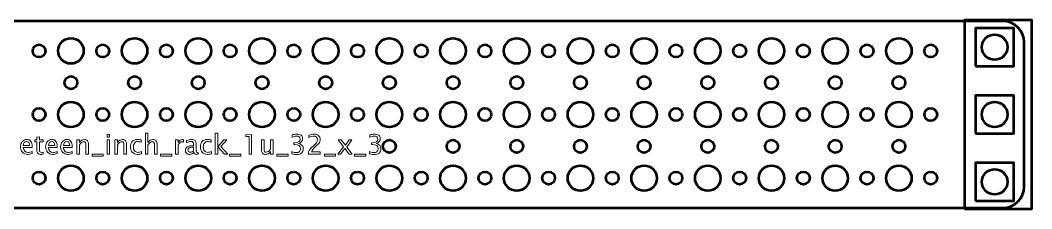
# Model space of a CAD drawing. Header units: centimetres. Extents: x -24.1 to 24.1, y -2.2 to 2.2.
# Drawn here: x 0.31 to 24.13, y -2.22 to 2.22 of the extents above; entities that cross this region are included whole.
import ezdxf

# ---------------------------------------------------------------- set-up
doc = ezdxf.new("R2010")
doc.units = ezdxf.units.CM
doc.header["$MEASUREMENT"] = 0
doc.layers.add('Layer 1', color=7, linetype='Continuous')

msp = doc.modelspace()

# ---------------------------------------------------------------- linework, layer by layer
at = {"layer": 'Layer 1', "color": 4, "lineweight": 53}
for points in [[(22.54249, -2.2225), (24.12999, -2.2225), (24.12999, 2.2225), (22.54249, 2.2225), (22.54249, -2.2225)], [(22.80602, 1.1375), (23.70602, 1.1375), (23.70602, 2.0375), (22.80602, 2.0375), (22.80602, 1.1375)], [(22.80602, -0.45), (23.70602, -0.45), (23.70602, 0.45), (22.80602, 0.45), (22.80602, -0.45)], [(22.80602, -2.0375), (23.70602, -2.0375), (23.70602, -1.1375), (22.80602, -1.1375), (22.80602, -2.0375)]]:
    msp.add_lwpolyline(points, close=True, dxfattribs=at)
at = {"layer": 'Layer 1', "lineweight": 53}
for centre, major_axis in [((1.50001, 1.49999), (0, 0.30001)), ((3.00001, 1.49999), (0, 0.30001)), ((4.50001, 1.49999), (0, 0.30001)), ((6.00001, 1.49999), (0, 0.30001)), ((7.50001, 1.49999), (0, 0.30001)), ((9.00001, 1.49999), (0, 0.30001)), ((10.50001, 1.49999), (0, 0.30001)), ((12.00001, 1.49999), (0, 0.30001)), ((13.50001, 1.49999), (0, 0.30001)), ((15.00001, 1.49999), (0, 0.30001)), ((16.50001, 1.49999), (0, 0.30001)), ((18.00001, 1.49999), (0, 0.30001)), ((19.50001, 1.49999), (0, 0.30001)), ((21.00001, 1.49999), (0, 0.30001)), ((23.256, 1.5875), (0, 0.3)), ((0.75, 1.5), (0, 0.15)), ((2.25, 1.5), (0, 0.15)), ((3.75, 1.5), (0, 0.15)), ((5.25, 1.5), (0, 0.15)), ((6.75, 1.5), (0, 0.15)), ((8.25, 1.5), (0, 0.15)), ((9.75, 1.5), (0, 0.15)), ((11.25, 1.5), (0, 0.15)), ((12.75, 1.5), (0, 0.15)), ((14.25, 1.5), (0, 0.15)), ((15.75, 1.5), (0, 0.15)), ((17.25, 1.5), (0, 0.15)), ((18.75, 1.5), (0, 0.15)), ((20.25, 1.5), (0, 0.15)), ((21.75, 1.5), (0, 0.15)), ((1.5, 0.75), (0, 0.15)), ((3, 0.75), (0, 0.15)), ((4.5, 0.75), (0, 0.15)), ((6, 0.75), (0, 0.15)), ((7.5, 0.75), (0, 0.15)), ((9, 0.75), (0, 0.15)), ((10.5, 0.75), (0, 0.15)), ((12, 0.75), (0, 0.15)), ((13.5, 0.75), (0, 0.15)), ((15, 0.75), (0, 0.15)), ((16.5, 0.75), (0, 0.15)), ((18, 0.75), (0, 0.15)), ((19.5, 0.75), (0, 0.15)), ((21, 0.75), (0, 0.15)), ((1.50001, -0.00001), (0, 0.30001)), ((3.00001, -0.00001), (0, 0.30001)), ((4.50001, -0.00001), (0, 0.30001)), ((6.00001, -0.00001), (0, 0.30001)), ((7.50001, -0.00001), (0, 0.30001)), ((9.00001, -0.00001), (0, 0.30001)), ((10.50001, -0.00001), (0, 0.30001)), ((12.00001, -0.00001), (0, 0.30001)), ((13.50001, -0.00001), (0, 0.30001)), ((15.00001, -0.00001), (0, 0.30001)), ((16.50001, -0.00001), (0, 0.30001)), ((18.00001, -0.00001), (0, 0.30001)), ((19.50001, -0.00001), (0, 0.30001)), ((21.00001, -0.00001), (0, 0.30001)), ((23.256, 0), (0, 0.3)), ((0.75, 0), (0, 0.15)), ((2.25, 0), (0, 0.15)), ((3.75, 0), (0, 0.15)), ((5.25, 0), (0, 0.15)), ((6.75, 0), (0, 0.15)), ((8.25, 0), (0, 0.15)), ((9.75, 0), (0, 0.15)), ((11.25, 0), (0, 0.15)), ((12.75, 0), (0, 0.15)), ((14.25, 0), (0, 0.15)), ((15.75, 0), (0, 0.15)), ((17.25, 0), (0, 0.15)), ((18.75, 0), (0, 0.15)), ((20.25, 0), (0, 0.15)), ((21.75, 0), (0, 0.15)), ((9, -0.75), (0, 0.15)), ((10.5, -0.75), (0, 0.15)), ((12, -0.75), (0, 0.15)), ((13.5, -0.75), (0, 0.15)), ((15, -0.75), (0, 0.15)), ((16.5, -0.75), (0, 0.15)), ((18, -0.75), (0, 0.15)), ((19.5, -0.75), (0, 0.15)), ((21, -0.75), (0, 0.15)), ((0.75, -1.5), (0, 0.15)), ((1.50001, -1.50001), (0, 0.30001)), ((2.25, -1.5), (0, 0.15)), ((3.00001, -1.50001), (0, 0.30001)), ((3.75, -1.5), (0, 0.15)), ((4.50001, -1.50001), (0, 0.30001)), ((5.25, -1.5), (0, 0.15)), ((6.00001, -1.50001), (0, 0.30001)), ((6.75, -1.5), (0, 0.15)), ((7.50001, -1.50001), (0, 0.30001)), ((8.25, -1.5), (0, 0.15)), ((9.00001, -1.50001), (0, 0.30001)), ((9.75, -1.5), (0, 0.15)), ((10.50001, -1.50001), (0, 0.30001)), ((11.25, -1.5), (0, 0.15)), ((12.00001, -1.50001), (0, 0.30001)), ((12.75, -1.5), (0, 0.15)), ((13.50001, -1.50001), (0, 0.30001)), ((14.25, -1.5), (0, 0.15)), ((15.00001, -1.50001), (0, 0.30001)), ((15.75, -1.5), (0, 0.15)), ((16.50001, -1.50001), (0, 0.30001)), ((17.25, -1.5), (0, 0.15)), ((18.00001, -1.50001), (0, 0.30001)), ((18.75, -1.5), (0, 0.15)), ((19.50001, -1.50001), (0, 0.30001)), ((20.25, -1.5), (0, 0.15)), ((21.00001, -1.50001), (0, 0.30001)), ((21.75, -1.5), (0, 0.15)), ((23.256, -1.5875), (0, 0.3))]:
    msp.add_ellipse(centre, major_axis=major_axis, ratio=1, dxfattribs=at)
at = {"layer": 'Layer 1', "color": 4, "lineweight": 53}
for centre in [(23.25602, 1.5875), (23.25602, 0), (23.25602, -1.5875)]:
    msp.add_ellipse(centre, major_axis=(0, 0.3), ratio=1, dxfattribs=at)
at = {"layer": 'Layer 1', "lineweight": 53}
msp.add_open_spline([(-23.95, -1.7), (-23.95, -1.7), (-23.95, 1.7), (-23.95, 1.7), (-23.95, 1.7), (-23.95, 1.97614), (-23.72614, 2.2), (-23.45, 2.2), (-23.45, 2.2), (-23.45, 2.2), (23.45, 2.2), (23.45, 2.2), (23.45, 2.2), (23.72614, 2.2), (23.95, 1.97614), (23.95, 1.7), (23.95, 1.7), (23.95, 1.7), (23.95, -1.7), (23.95, -1.7), (23.95, -1.7), (23.95, -1.97614), (23.72614, -2.2), (23.45, -2.2), (23.45, -2.2), (23.45, -2.2), (-23.45, -2.2), (-23.45, -2.2), (-23.45, -2.2), (-23.72614, -2.2), (-23.95, -1.97614), (-23.95, -1.7)], degree=3, knots=[0, 0, 0, 0, 0.11111111, 0.11111111, 0.11111111, 0.11111111, 0.22222222, 0.22222222, 0.22222222, 0.22222222, 0.33333333, 0.33333333, 0.33333333, 0.33333333, 0.44444444, 0.44444444, 0.44444444, 0.44444444, 0.55555556, 0.55555556, 0.55555556, 0.55555556, 0.66666667, 0.66666667, 0.66666667, 0.66666667, 0.77777778, 0.77777778, 0.77777778, 0.77777778, 1, 1, 1, 1], dxfattribs=at)
at = {"layer": 'Layer 1', "color": 5, "lineweight": 9}
for points, knots in [([(2.35062, -0.53537), (2.35062, -0.53537), (2.35062, -0.47441), (2.35062, -0.47441), (2.35062, -0.47441), (2.35062, -0.47441), (2.41158, -0.47441), (2.41158, -0.47441), (2.41158, -0.47441), (2.41158, -0.47441), (2.41158, -0.53537), (2.41158, -0.53537), (2.41158, -0.53537), (2.41158, -0.53537), (2.35062, -0.53537), (2.35062, -0.53537)], [0, 0, 0, 0, 0.2, 0.2, 0.2, 0.2, 0.4, 0.4, 0.4, 0.4, 0.6, 0.6, 0.6, 0.6, 1, 1, 1, 1]), ([(3.25349, -0.93352), (3.25349, -0.93352), (3.25349, -0.44393), (3.25349, -0.44393), (3.25349, -0.44393), (3.25349, -0.44393), (3.31445, -0.44393), (3.31445, -0.44393), (3.31445, -0.44393), (3.31445, -0.44393), (3.31445, -0.66058), (3.31445, -0.66058), (3.31445, -0.66058), (3.34673, -0.61348), (3.38631, -0.58998), (3.43309, -0.58998), (3.43309, -0.58998), (3.46251, -0.58998), (3.4859, -0.59919), (3.50315, -0.61771), (3.50315, -0.61771), (3.5204, -0.63613), (3.52908, -0.661), (3.52908, -0.69211), (3.52908, -0.69211), (3.52908, -0.69211), (3.52908, -0.93352), (3.52908, -0.93352), (3.52908, -0.93352), (3.52908, -0.93352), (3.46812, -0.93352), (3.46812, -0.93352), (3.46812, -0.93352), (3.46812, -0.93352), (3.46812, -0.71201), (3.46812, -0.71201), (3.46812, -0.71201), (3.46812, -0.68703), (3.46442, -0.66925), (3.45711, -0.65867), (3.45711, -0.65867), (3.44971, -0.64798), (3.43753, -0.64269), (3.4205, -0.64269), (3.4205, -0.64269), (3.38303, -0.64269), (3.34768, -0.66714), (3.31445, -0.71603), (3.31445, -0.71603), (3.31445, -0.71603), (3.31445, -0.93352), (3.31445, -0.93352), (3.31445, -0.93352), (3.31445, -0.93352), (3.25349, -0.93352), (3.25349, -0.93352)], [0, 0, 0, 0, 0.06666667, 0.06666667, 0.06666667, 0.06666667, 0.13333333, 0.13333333, 0.13333333, 0.13333333, 0.2, 0.2, 0.2, 0.2, 0.26666667, 0.26666667, 0.26666667, 0.26666667, 0.33333333, 0.33333333, 0.33333333, 0.33333333, 0.4, 0.4, 0.4, 0.4, 0.46666667, 0.46666667, 0.46666667, 0.46666667, 0.53333333, 0.53333333, 0.53333333, 0.53333333, 0.6, 0.6, 0.6, 0.6, 0.66666667, 0.66666667, 0.66666667, 0.66666667, 0.73333333, 0.73333333, 0.73333333, 0.73333333, 0.8, 0.8, 0.8, 0.8, 0.86666667, 0.86666667, 0.86666667, 0.86666667, 1, 1, 1, 1]), ([(4.90079, -0.93352), (4.90079, -0.93352), (4.90079, -0.44393), (4.90079, -0.44393), (4.90079, -0.44393), (4.90079, -0.44393), (4.96175, -0.44393), (4.96175, -0.44393), (4.96175, -0.44393), (4.96175, -0.44393), (4.96175, -0.76027), (4.96175, -0.76027), (4.96175, -0.76027), (4.96175, -0.76027), (5.10463, -0.59697), (5.10463, -0.59697), (5.10463, -0.59697), (5.10463, -0.59697), (5.17045, -0.59697), (5.17045, -0.59697), (5.17045, -0.59697), (5.17045, -0.59697), (5.03393, -0.75403), (5.03393, -0.75403), (5.03393, -0.75403), (5.03393, -0.75403), (5.19903, -0.93352), (5.19903, -0.93352), (5.19903, -0.93352), (5.19903, -0.93352), (5.1205, -0.93352), (5.1205, -0.93352), (5.1205, -0.93352), (5.1205, -0.93352), (4.96175, -0.76091), (4.96175, -0.76091), (4.96175, -0.76091), (4.96175, -0.76091), (4.96175, -0.93352), (4.96175, -0.93352), (4.96175, -0.93352), (4.96175, -0.93352), (4.90079, -0.93352), (4.90079, -0.93352)], [0, 0, 0, 0, 0.08333333, 0.08333333, 0.08333333, 0.08333333, 0.16666667, 0.16666667, 0.16666667, 0.16666667, 0.25, 0.25, 0.25, 0.25, 0.33333333, 0.33333333, 0.33333333, 0.33333333, 0.41666667, 0.41666667, 0.41666667, 0.41666667, 0.5, 0.5, 0.5, 0.5, 0.58333333, 0.58333333, 0.58333333, 0.58333333, 0.66666667, 0.66666667, 0.66666667, 0.66666667, 0.75, 0.75, 0.75, 0.75, 0.83333333, 0.83333333, 0.83333333, 0.83333333, 1, 1, 1, 1]), ([(5.69486, -0.93352), (5.69486, -0.93352), (5.69486, -0.52013), (5.69486, -0.52013), (5.69486, -0.52013), (5.69486, -0.52013), (5.62184, -0.52013), (5.62184, -0.52013), (5.62184, -0.52013), (5.62184, -0.52013), (5.62184, -0.48203), (5.62184, -0.48203), (5.62184, -0.48203), (5.62184, -0.48203), (5.75582, -0.4706), (5.75582, -0.4706), (5.75582, -0.4706), (5.75582, -0.4706), (5.75582, -0.93352), (5.75582, -0.93352), (5.75582, -0.93352), (5.75582, -0.93352), (5.69486, -0.93352), (5.69486, -0.93352)], [0, 0, 0, 0, 0.14285714, 0.14285714, 0.14285714, 0.14285714, 0.28571429, 0.28571429, 0.28571429, 0.28571429, 0.42857143, 0.42857143, 0.42857143, 0.42857143, 0.57142857, 0.57142857, 0.57142857, 0.57142857, 0.71428571, 0.71428571, 0.71428571, 0.71428571, 1, 1, 1, 1]), ([(6.70641, -0.93034), (6.70641, -0.93034), (6.70641, -0.87319), (6.70641, -0.87319), (6.70641, -0.87319), (6.75001, -0.89055), (6.7842, -0.89923), (6.80928, -0.89923), (6.80928, -0.89923), (6.83881, -0.89923), (6.86262, -0.89076), (6.88093, -0.87372), (6.88093, -0.87372), (6.89924, -0.85668), (6.90834, -0.83446), (6.90834, -0.80715), (6.90834, -0.80715), (6.90834, -0.74238), (6.86326, -0.71), (6.77309, -0.71), (6.77309, -0.71), (6.77309, -0.71), (6.74896, -0.71), (6.74896, -0.71), (6.74896, -0.71), (6.74896, -0.71), (6.74896, -0.66904), (6.74896, -0.66904), (6.74896, -0.66904), (6.74896, -0.66904), (6.77033, -0.66872), (6.77033, -0.66872), (6.77033, -0.66872), (6.85511, -0.66872), (6.89755, -0.63888), (6.89755, -0.57908), (6.89755, -0.57908), (6.89755, -0.5322), (6.86939, -0.5087), (6.8132, -0.5087), (6.8132, -0.5087), (6.78303, -0.5087), (6.74959, -0.51738), (6.71276, -0.53474), (6.71276, -0.53474), (6.71276, -0.53474), (6.71276, -0.4814), (6.71276, -0.4814), (6.71276, -0.4814), (6.74885, -0.46912), (6.78367, -0.46298), (6.81711, -0.46298), (6.81711, -0.46298), (6.86262, -0.46298), (6.89765, -0.47209), (6.92199, -0.49029), (6.92199, -0.49029), (6.94633, -0.50839), (6.95851, -0.53474), (6.95851, -0.56924), (6.95851, -0.56924), (6.95851, -0.62311), (6.92665, -0.66153), (6.86283, -0.68439), (6.86283, -0.68439), (6.93681, -0.70164), (6.97375, -0.74217), (6.97375, -0.8062), (6.97375, -0.8062), (6.97375, -0.84938), (6.95946, -0.88335), (6.93099, -0.90801), (6.93099, -0.90801), (6.90252, -0.93267), (6.86336, -0.94495), (6.81362, -0.94495), (6.81362, -0.94495), (6.78526, -0.94495), (6.74959, -0.94008), (6.70641, -0.93034)], [0, 0, 0, 0, 0.04761905, 0.04761905, 0.04761905, 0.04761905, 0.0952381, 0.0952381, 0.0952381, 0.0952381, 0.14285714, 0.14285714, 0.14285714, 0.14285714, 0.19047619, 0.19047619, 0.19047619, 0.19047619, 0.23809524, 0.23809524, 0.23809524, 0.23809524, 0.28571429, 0.28571429, 0.28571429, 0.28571429, 0.33333333, 0.33333333, 0.33333333, 0.33333333, 0.38095238, 0.38095238, 0.38095238, 0.38095238, 0.42857143, 0.42857143, 0.42857143, 0.42857143, 0.47619048, 0.47619048, 0.47619048, 0.47619048, 0.52380952, 0.52380952, 0.52380952, 0.52380952, 0.57142857, 0.57142857, 0.57142857, 0.57142857, 0.61904762, 0.61904762, 0.61904762, 0.61904762, 0.66666667, 0.66666667, 0.66666667, 0.66666667, 0.71428571, 0.71428571, 0.71428571, 0.71428571, 0.76190476, 0.76190476, 0.76190476, 0.76190476, 0.80952381, 0.80952381, 0.80952381, 0.80952381, 0.85714286, 0.85714286, 0.85714286, 0.85714286, 0.9047619, 0.9047619, 0.9047619, 0.9047619, 1, 1, 1, 1]), ([(7.09588, -0.93352), (7.09588, -0.93352), (7.09588, -0.88018), (7.09588, -0.88018), (7.09588, -0.88018), (7.11366, -0.83859), (7.14953, -0.79318), (7.20361, -0.74418), (7.20361, -0.74418), (7.20361, -0.74418), (7.23854, -0.71286), (7.23854, -0.71286), (7.23854, -0.71286), (7.28352, -0.67201), (7.30606, -0.63158), (7.30606, -0.59136), (7.30606, -0.59136), (7.30606, -0.56564), (7.29833, -0.54553), (7.28299, -0.53082), (7.28299, -0.53082), (7.26764, -0.51611), (7.24637, -0.5087), (7.21938, -0.5087), (7.21938, -0.5087), (7.18784, -0.5087), (7.15049, -0.52077), (7.10731, -0.5449), (7.10731, -0.5449), (7.10731, -0.5449), (7.10731, -0.49156), (7.10731, -0.49156), (7.10731, -0.49156), (7.14805, -0.47251), (7.18859, -0.46298), (7.22901, -0.46298), (7.22901, -0.46298), (7.27198, -0.46298), (7.30648, -0.47452), (7.33252, -0.4977), (7.33252, -0.4977), (7.35845, -0.52088), (7.37147, -0.55157), (7.37147, -0.58988), (7.37147, -0.58988), (7.37147, -0.6174), (7.3649, -0.64184), (7.35178, -0.66312), (7.35178, -0.66312), (7.33855, -0.68449), (7.3141, -0.71032), (7.27823, -0.7408), (7.27823, -0.7408), (7.27823, -0.7408), (7.25463, -0.76091), (7.25463, -0.76091), (7.25463, -0.76091), (7.20552, -0.8025), (7.17716, -0.84229), (7.16954, -0.88018), (7.16954, -0.88018), (7.16954, -0.88018), (7.36956, -0.88018), (7.36956, -0.88018), (7.36956, -0.88018), (7.36956, -0.88018), (7.36956, -0.93352), (7.36956, -0.93352), (7.36956, -0.93352), (7.36956, -0.93352), (7.09588, -0.93352), (7.09588, -0.93352)], [0, 0, 0, 0, 0.05263158, 0.05263158, 0.05263158, 0.05263158, 0.10526316, 0.10526316, 0.10526316, 0.10526316, 0.15789474, 0.15789474, 0.15789474, 0.15789474, 0.21052632, 0.21052632, 0.21052632, 0.21052632, 0.26315789, 0.26315789, 0.26315789, 0.26315789, 0.31578947, 0.31578947, 0.31578947, 0.31578947, 0.36842105, 0.36842105, 0.36842105, 0.36842105, 0.42105263, 0.42105263, 0.42105263, 0.42105263, 0.47368421, 0.47368421, 0.47368421, 0.47368421, 0.52631579, 0.52631579, 0.52631579, 0.52631579, 0.57894737, 0.57894737, 0.57894737, 0.57894737, 0.63157895, 0.63157895, 0.63157895, 0.63157895, 0.68421053, 0.68421053, 0.68421053, 0.68421053, 0.73684211, 0.73684211, 0.73684211, 0.73684211, 0.78947368, 0.78947368, 0.78947368, 0.78947368, 0.84210526, 0.84210526, 0.84210526, 0.84210526, 0.89473684, 0.89473684, 0.89473684, 0.89473684, 1, 1, 1, 1]), ([(8.53394, -0.93034), (8.53394, -0.93034), (8.53394, -0.87319), (8.53394, -0.87319), (8.53394, -0.87319), (8.57754, -0.89055), (8.61173, -0.89923), (8.63681, -0.89923), (8.63681, -0.89923), (8.66634, -0.89923), (8.69015, -0.89076), (8.70846, -0.87372), (8.70846, -0.87372), (8.72677, -0.85668), (8.73587, -0.83446), (8.73587, -0.80715), (8.73587, -0.80715), (8.73587, -0.74238), (8.69079, -0.71), (8.60062, -0.71), (8.60062, -0.71), (8.60062, -0.71), (8.57649, -0.71), (8.57649, -0.71), (8.57649, -0.71), (8.57649, -0.71), (8.57649, -0.66904), (8.57649, -0.66904), (8.57649, -0.66904), (8.57649, -0.66904), (8.59786, -0.66872), (8.59786, -0.66872), (8.59786, -0.66872), (8.68264, -0.66872), (8.72508, -0.63888), (8.72508, -0.57908), (8.72508, -0.57908), (8.72508, -0.5322), (8.69692, -0.5087), (8.64073, -0.5087), (8.64073, -0.5087), (8.61056, -0.5087), (8.57712, -0.51738), (8.54029, -0.53474), (8.54029, -0.53474), (8.54029, -0.53474), (8.54029, -0.4814), (8.54029, -0.4814), (8.54029, -0.4814), (8.57638, -0.46912), (8.6112, -0.46298), (8.64464, -0.46298), (8.64464, -0.46298), (8.69015, -0.46298), (8.72518, -0.47209), (8.74952, -0.49029), (8.74952, -0.49029), (8.77386, -0.50839), (8.78604, -0.53474), (8.78604, -0.56924), (8.78604, -0.56924), (8.78604, -0.62311), (8.75418, -0.66153), (8.69036, -0.68439), (8.69036, -0.68439), (8.76434, -0.70164), (8.80128, -0.74217), (8.80128, -0.8062), (8.80128, -0.8062), (8.80128, -0.84938), (8.78699, -0.88335), (8.75852, -0.90801), (8.75852, -0.90801), (8.73005, -0.93267), (8.69089, -0.94495), (8.64115, -0.94495), (8.64115, -0.94495), (8.61279, -0.94495), (8.57712, -0.94008), (8.53394, -0.93034)], [0, 0, 0, 0, 0.04761905, 0.04761905, 0.04761905, 0.04761905, 0.0952381, 0.0952381, 0.0952381, 0.0952381, 0.14285714, 0.14285714, 0.14285714, 0.14285714, 0.19047619, 0.19047619, 0.19047619, 0.19047619, 0.23809524, 0.23809524, 0.23809524, 0.23809524, 0.28571429, 0.28571429, 0.28571429, 0.28571429, 0.33333333, 0.33333333, 0.33333333, 0.33333333, 0.38095238, 0.38095238, 0.38095238, 0.38095238, 0.42857143, 0.42857143, 0.42857143, 0.42857143, 0.47619048, 0.47619048, 0.47619048, 0.47619048, 0.52380952, 0.52380952, 0.52380952, 0.52380952, 0.57142857, 0.57142857, 0.57142857, 0.57142857, 0.61904762, 0.61904762, 0.61904762, 0.61904762, 0.66666667, 0.66666667, 0.66666667, 0.66666667, 0.71428571, 0.71428571, 0.71428571, 0.71428571, 0.76190476, 0.76190476, 0.76190476, 0.76190476, 0.80952381, 0.80952381, 0.80952381, 0.80952381, 0.85714286, 0.85714286, 0.85714286, 0.85714286, 0.9047619, 0.9047619, 0.9047619, 0.9047619, 1, 1, 1, 1]), ([(0.58713, -0.92272), (0.54617, -0.935), (0.51114, -0.94114), (0.48193, -0.94114), (0.48193, -0.94114), (0.43208, -0.94114), (0.39155, -0.92463), (0.36032, -0.89172), (0.36032, -0.89172), (0.3291, -0.8588), (0.31344, -0.81615), (0.31344, -0.76366), (0.31344, -0.76366), (0.31344, -0.71275), (0.3272, -0.67095), (0.35482, -0.63824), (0.35482, -0.63824), (0.38244, -0.60565), (0.41779, -0.58935), (0.46087, -0.58935), (0.46087, -0.58935), (0.50161, -0.58935), (0.53315, -0.60385), (0.55538, -0.63285), (0.55538, -0.63285), (0.5776, -0.66185), (0.58871, -0.70291), (0.58871, -0.75614), (0.58871, -0.75614), (0.58871, -0.75614), (0.5884, -0.77477), (0.5884, -0.77477), (0.5884, -0.77477), (0.5884, -0.77477), (0.37567, -0.77477), (0.37567, -0.77477), (0.37567, -0.77477), (0.38456, -0.8552), (0.42382, -0.89542), (0.49336, -0.89542), (0.49336, -0.89542), (0.51886, -0.89542), (0.55008, -0.88822), (0.58713, -0.87383), (0.58713, -0.87383), (0.58713, -0.87383), (0.58713, -0.92272), (0.58713, -0.92272)], [0, 0, 0, 0, 0.07692308, 0.07692308, 0.07692308, 0.07692308, 0.15384615, 0.15384615, 0.15384615, 0.15384615, 0.23076923, 0.23076923, 0.23076923, 0.23076923, 0.30769231, 0.30769231, 0.30769231, 0.30769231, 0.38461538, 0.38461538, 0.38461538, 0.38461538, 0.46153846, 0.46153846, 0.46153846, 0.46153846, 0.53846154, 0.53846154, 0.53846154, 0.53846154, 0.61538462, 0.61538462, 0.61538462, 0.61538462, 0.69230769, 0.69230769, 0.69230769, 0.69230769, 0.76923077, 0.76923077, 0.76923077, 0.76923077, 0.84615385, 0.84615385, 0.84615385, 0.84615385, 1, 1, 1, 1]), ([(0.37885, -0.72905), (0.37885, -0.72905), (0.52744, -0.72905), (0.52744, -0.72905), (0.52744, -0.72905), (0.52744, -0.6664), (0.50405, -0.63507), (0.45737, -0.63507), (0.45737, -0.63507), (0.41038, -0.63507), (0.38424, -0.6664), (0.37885, -0.72905)], [0, 0, 0, 0, 0.25, 0.25, 0.25, 0.25, 0.5, 0.5, 0.5, 0.5, 1, 1, 1, 1]), ([(0.84441, -0.93341), (0.82557, -0.9386), (0.80916, -0.94114), (0.7953, -0.94114), (0.7953, -0.94114), (0.76418, -0.94114), (0.73995, -0.93225), (0.72259, -0.91447), (0.72259, -0.91447), (0.70513, -0.89669), (0.69645, -0.87203), (0.69645, -0.84039), (0.69645, -0.84039), (0.69645, -0.84039), (0.69645, -0.64269), (0.69645, -0.64269), (0.69645, -0.64269), (0.69645, -0.64269), (0.65433, -0.64269), (0.65433, -0.64269), (0.65433, -0.64269), (0.65433, -0.64269), (0.65433, -0.59697), (0.65433, -0.59697), (0.65433, -0.59697), (0.65433, -0.59697), (0.69645, -0.59697), (0.69645, -0.59697), (0.69645, -0.59697), (0.69645, -0.59697), (0.69645, -0.53612), (0.69645, -0.53612), (0.69645, -0.53612), (0.69645, -0.53612), (0.75741, -0.53029), (0.75741, -0.53029), (0.75741, -0.53029), (0.75741, -0.53029), (0.75741, -0.59697), (0.75741, -0.59697), (0.75741, -0.59697), (0.75741, -0.59697), (0.84568, -0.59697), (0.84568, -0.59697), (0.84568, -0.59697), (0.84568, -0.59697), (0.84568, -0.64269), (0.84568, -0.64269), (0.84568, -0.64269), (0.84568, -0.64269), (0.75741, -0.64269), (0.75741, -0.64269), (0.75741, -0.64269), (0.75741, -0.64269), (0.75741, -0.82938), (0.75741, -0.82938), (0.75741, -0.82938), (0.75741, -0.87341), (0.77657, -0.89542), (0.81477, -0.89542), (0.81477, -0.89542), (0.82292, -0.89542), (0.83276, -0.89404), (0.84441, -0.8914), (0.84441, -0.8914), (0.84441, -0.8914), (0.84441, -0.93341), (0.84441, -0.93341)], [0, 0, 0, 0, 0.05555556, 0.05555556, 0.05555556, 0.05555556, 0.11111111, 0.11111111, 0.11111111, 0.11111111, 0.16666667, 0.16666667, 0.16666667, 0.16666667, 0.22222222, 0.22222222, 0.22222222, 0.22222222, 0.27777778, 0.27777778, 0.27777778, 0.27777778, 0.33333333, 0.33333333, 0.33333333, 0.33333333, 0.38888889, 0.38888889, 0.38888889, 0.38888889, 0.44444444, 0.44444444, 0.44444444, 0.44444444, 0.5, 0.5, 0.5, 0.5, 0.55555556, 0.55555556, 0.55555556, 0.55555556, 0.61111111, 0.61111111, 0.61111111, 0.61111111, 0.66666667, 0.66666667, 0.66666667, 0.66666667, 0.72222222, 0.72222222, 0.72222222, 0.72222222, 0.77777778, 0.77777778, 0.77777778, 0.77777778, 0.83333333, 0.83333333, 0.83333333, 0.83333333, 0.88888889, 0.88888889, 0.88888889, 0.88888889, 1, 1, 1, 1]), ([(1.17842, -0.92272), (1.13746, -0.935), (1.10243, -0.94114), (1.07322, -0.94114), (1.07322, -0.94114), (1.02337, -0.94114), (0.98284, -0.92463), (0.95161, -0.89172), (0.95161, -0.89172), (0.92039, -0.8588), (0.90473, -0.81615), (0.90473, -0.76366), (0.90473, -0.76366), (0.90473, -0.71275), (0.91849, -0.67095), (0.94611, -0.63824), (0.94611, -0.63824), (0.97373, -0.60565), (1.00908, -0.58935), (1.05216, -0.58935), (1.05216, -0.58935), (1.0929, -0.58935), (1.12444, -0.60385), (1.14667, -0.63285), (1.14667, -0.63285), (1.16889, -0.66185), (1.18, -0.70291), (1.18, -0.75614), (1.18, -0.75614), (1.18, -0.75614), (1.17969, -0.77477), (1.17969, -0.77477), (1.17969, -0.77477), (1.17969, -0.77477), (0.96696, -0.77477), (0.96696, -0.77477), (0.96696, -0.77477), (0.97585, -0.8552), (1.01511, -0.89542), (1.08465, -0.89542), (1.08465, -0.89542), (1.11015, -0.89542), (1.14137, -0.88822), (1.17842, -0.87383), (1.17842, -0.87383), (1.17842, -0.87383), (1.17842, -0.92272), (1.17842, -0.92272)], [0, 0, 0, 0, 0.07692308, 0.07692308, 0.07692308, 0.07692308, 0.15384615, 0.15384615, 0.15384615, 0.15384615, 0.23076923, 0.23076923, 0.23076923, 0.23076923, 0.30769231, 0.30769231, 0.30769231, 0.30769231, 0.38461538, 0.38461538, 0.38461538, 0.38461538, 0.46153846, 0.46153846, 0.46153846, 0.46153846, 0.53846154, 0.53846154, 0.53846154, 0.53846154, 0.61538462, 0.61538462, 0.61538462, 0.61538462, 0.69230769, 0.69230769, 0.69230769, 0.69230769, 0.76923077, 0.76923077, 0.76923077, 0.76923077, 0.84615385, 0.84615385, 0.84615385, 0.84615385, 1, 1, 1, 1]), ([(0.97014, -0.72905), (0.97014, -0.72905), (1.11873, -0.72905), (1.11873, -0.72905), (1.11873, -0.72905), (1.11873, -0.6664), (1.09534, -0.63507), (1.04866, -0.63507), (1.04866, -0.63507), (1.00167, -0.63507), (0.97553, -0.6664), (0.97014, -0.72905)], [0, 0, 0, 0, 0.25, 0.25, 0.25, 0.25, 0.5, 0.5, 0.5, 0.5, 1, 1, 1, 1]), ([(1.53222, -0.92272), (1.49126, -0.935), (1.45623, -0.94114), (1.42702, -0.94114), (1.42702, -0.94114), (1.37717, -0.94114), (1.33664, -0.92463), (1.30541, -0.89172), (1.30541, -0.89172), (1.27419, -0.8588), (1.25853, -0.81615), (1.25853, -0.76366), (1.25853, -0.76366), (1.25853, -0.71275), (1.27229, -0.67095), (1.29991, -0.63824), (1.29991, -0.63824), (1.32753, -0.60565), (1.36288, -0.58935), (1.40596, -0.58935), (1.40596, -0.58935), (1.4467, -0.58935), (1.47824, -0.60385), (1.50047, -0.63285), (1.50047, -0.63285), (1.52269, -0.66185), (1.5338, -0.70291), (1.5338, -0.75614), (1.5338, -0.75614), (1.5338, -0.75614), (1.53349, -0.77477), (1.53349, -0.77477), (1.53349, -0.77477), (1.53349, -0.77477), (1.32076, -0.77477), (1.32076, -0.77477), (1.32076, -0.77477), (1.32965, -0.8552), (1.36891, -0.89542), (1.43845, -0.89542), (1.43845, -0.89542), (1.46395, -0.89542), (1.49517, -0.88822), (1.53222, -0.87383), (1.53222, -0.87383), (1.53222, -0.87383), (1.53222, -0.92272), (1.53222, -0.92272)], [0, 0, 0, 0, 0.07692308, 0.07692308, 0.07692308, 0.07692308, 0.15384615, 0.15384615, 0.15384615, 0.15384615, 0.23076923, 0.23076923, 0.23076923, 0.23076923, 0.30769231, 0.30769231, 0.30769231, 0.30769231, 0.38461538, 0.38461538, 0.38461538, 0.38461538, 0.46153846, 0.46153846, 0.46153846, 0.46153846, 0.53846154, 0.53846154, 0.53846154, 0.53846154, 0.61538462, 0.61538462, 0.61538462, 0.61538462, 0.69230769, 0.69230769, 0.69230769, 0.69230769, 0.76923077, 0.76923077, 0.76923077, 0.76923077, 0.84615385, 0.84615385, 0.84615385, 0.84615385, 1, 1, 1, 1]), ([(1.32394, -0.72905), (1.32394, -0.72905), (1.47253, -0.72905), (1.47253, -0.72905), (1.47253, -0.72905), (1.47253, -0.6664), (1.44914, -0.63507), (1.40246, -0.63507), (1.40246, -0.63507), (1.35547, -0.63507), (1.32933, -0.6664), (1.32394, -0.72905)], [0, 0, 0, 0, 0.25, 0.25, 0.25, 0.25, 0.5, 0.5, 0.5, 0.5, 1, 1, 1, 1]), ([(1.639, -0.93352), (1.639, -0.93352), (1.639, -0.59697), (1.639, -0.59697), (1.639, -0.59697), (1.639, -0.59697), (1.69996, -0.59697), (1.69996, -0.59697), (1.69996, -0.59697), (1.69996, -0.59697), (1.69996, -0.66058), (1.69996, -0.66058), (1.69996, -0.66058), (1.73224, -0.61348), (1.77182, -0.58998), (1.8186, -0.58998), (1.8186, -0.58998), (1.84802, -0.58998), (1.87141, -0.59919), (1.88866, -0.61771), (1.88866, -0.61771), (1.90591, -0.63613), (1.91459, -0.661), (1.91459, -0.69211), (1.91459, -0.69211), (1.91459, -0.69211), (1.91459, -0.93352), (1.91459, -0.93352), (1.91459, -0.93352), (1.91459, -0.93352), (1.85363, -0.93352), (1.85363, -0.93352), (1.85363, -0.93352), (1.85363, -0.93352), (1.85363, -0.71201), (1.85363, -0.71201), (1.85363, -0.71201), (1.85363, -0.68703), (1.84993, -0.66925), (1.84262, -0.65867), (1.84262, -0.65867), (1.83522, -0.64798), (1.82304, -0.64269), (1.80601, -0.64269), (1.80601, -0.64269), (1.76854, -0.64269), (1.73319, -0.66714), (1.69996, -0.71603), (1.69996, -0.71603), (1.69996, -0.71603), (1.69996, -0.93352), (1.69996, -0.93352), (1.69996, -0.93352), (1.69996, -0.93352), (1.639, -0.93352), (1.639, -0.93352)], [0, 0, 0, 0, 0.06666667, 0.06666667, 0.06666667, 0.06666667, 0.13333333, 0.13333333, 0.13333333, 0.13333333, 0.2, 0.2, 0.2, 0.2, 0.26666667, 0.26666667, 0.26666667, 0.26666667, 0.33333333, 0.33333333, 0.33333333, 0.33333333, 0.4, 0.4, 0.4, 0.4, 0.46666667, 0.46666667, 0.46666667, 0.46666667, 0.53333333, 0.53333333, 0.53333333, 0.53333333, 0.6, 0.6, 0.6, 0.6, 0.66666667, 0.66666667, 0.66666667, 0.66666667, 0.73333333, 0.73333333, 0.73333333, 0.73333333, 0.8, 0.8, 0.8, 0.8, 0.86666667, 0.86666667, 0.86666667, 0.86666667, 1, 1, 1, 1]), ([(2.35062, -0.93352), (2.35062, -0.93352), (2.35062, -0.59697), (2.35062, -0.59697), (2.35062, -0.59697), (2.35062, -0.59697), (2.41158, -0.59697), (2.41158, -0.59697), (2.41158, -0.59697), (2.41158, -0.59697), (2.41158, -0.93352), (2.41158, -0.93352), (2.41158, -0.93352), (2.41158, -0.93352), (2.35062, -0.93352), (2.35062, -0.93352)], [0, 0, 0, 0, 0.2, 0.2, 0.2, 0.2, 0.4, 0.4, 0.4, 0.4, 0.6, 0.6, 0.6, 0.6, 1, 1, 1, 1]), ([(2.53414, -0.93352), (2.53414, -0.93352), (2.53414, -0.59697), (2.53414, -0.59697), (2.53414, -0.59697), (2.53414, -0.59697), (2.5951, -0.59697), (2.5951, -0.59697), (2.5951, -0.59697), (2.5951, -0.59697), (2.5951, -0.66058), (2.5951, -0.66058), (2.5951, -0.66058), (2.62738, -0.61348), (2.66696, -0.58998), (2.71374, -0.58998), (2.71374, -0.58998), (2.74316, -0.58998), (2.76655, -0.59919), (2.7838, -0.61771), (2.7838, -0.61771), (2.80105, -0.63613), (2.80973, -0.661), (2.80973, -0.69211), (2.80973, -0.69211), (2.80973, -0.69211), (2.80973, -0.93352), (2.80973, -0.93352), (2.80973, -0.93352), (2.80973, -0.93352), (2.74877, -0.93352), (2.74877, -0.93352), (2.74877, -0.93352), (2.74877, -0.93352), (2.74877, -0.71201), (2.74877, -0.71201), (2.74877, -0.71201), (2.74877, -0.68703), (2.74507, -0.66925), (2.73776, -0.65867), (2.73776, -0.65867), (2.73036, -0.64798), (2.71818, -0.64269), (2.70115, -0.64269), (2.70115, -0.64269), (2.66368, -0.64269), (2.62833, -0.66714), (2.5951, -0.71603), (2.5951, -0.71603), (2.5951, -0.71603), (2.5951, -0.93352), (2.5951, -0.93352), (2.5951, -0.93352), (2.5951, -0.93352), (2.53414, -0.93352), (2.53414, -0.93352)], [0, 0, 0, 0, 0.06666667, 0.06666667, 0.06666667, 0.06666667, 0.13333333, 0.13333333, 0.13333333, 0.13333333, 0.2, 0.2, 0.2, 0.2, 0.26666667, 0.26666667, 0.26666667, 0.26666667, 0.33333333, 0.33333333, 0.33333333, 0.33333333, 0.4, 0.4, 0.4, 0.4, 0.46666667, 0.46666667, 0.46666667, 0.46666667, 0.53333333, 0.53333333, 0.53333333, 0.53333333, 0.6, 0.6, 0.6, 0.6, 0.66666667, 0.66666667, 0.66666667, 0.66666667, 0.73333333, 0.73333333, 0.73333333, 0.73333333, 0.8, 0.8, 0.8, 0.8, 0.86666667, 0.86666667, 0.86666667, 0.86666667, 1, 1, 1, 1]), ([(3.16194, -0.92336), (3.12246, -0.93521), (3.08839, -0.94114), (3.05971, -0.94114), (3.05971, -0.94114), (3.0142, -0.94114), (2.97652, -0.92431), (2.94657, -0.89076), (2.94657, -0.89076), (2.91662, -0.85711), (2.90159, -0.81467), (2.90159, -0.76355), (2.90159, -0.76355), (2.90159, -0.70894), (2.91641, -0.66629), (2.94604, -0.63581), (2.94604, -0.63581), (2.97567, -0.60522), (3.01705, -0.58998), (3.07018, -0.58998), (3.07018, -0.58998), (3.09632, -0.58998), (3.12575, -0.59358), (3.15813, -0.60078), (3.15813, -0.60078), (3.15813, -0.60078), (3.15813, -0.65221), (3.15813, -0.65221), (3.15813, -0.65221), (3.12373, -0.64205), (3.09569, -0.63697), (3.0741, -0.63697), (3.0741, -0.63697), (3.04277, -0.63697), (3.01769, -0.64872), (2.99896, -0.67211), (2.99896, -0.67211), (2.98022, -0.6955), (2.97081, -0.72672), (2.97081, -0.76567), (2.97081, -0.76567), (2.97081, -0.80345), (2.98054, -0.83393), (2.99991, -0.85732), (2.99991, -0.85732), (3.01928, -0.8806), (3.04457, -0.89224), (3.076, -0.89224), (3.076, -0.89224), (3.10384, -0.89224), (3.13241, -0.88505), (3.16194, -0.87065), (3.16194, -0.87065), (3.16194, -0.87065), (3.16194, -0.92336), (3.16194, -0.92336)], [0, 0, 0, 0, 0.06666667, 0.06666667, 0.06666667, 0.06666667, 0.13333333, 0.13333333, 0.13333333, 0.13333333, 0.2, 0.2, 0.2, 0.2, 0.26666667, 0.26666667, 0.26666667, 0.26666667, 0.33333333, 0.33333333, 0.33333333, 0.33333333, 0.4, 0.4, 0.4, 0.4, 0.46666667, 0.46666667, 0.46666667, 0.46666667, 0.53333333, 0.53333333, 0.53333333, 0.53333333, 0.6, 0.6, 0.6, 0.6, 0.66666667, 0.66666667, 0.66666667, 0.66666667, 0.73333333, 0.73333333, 0.73333333, 0.73333333, 0.8, 0.8, 0.8, 0.8, 0.86666667, 0.86666667, 0.86666667, 0.86666667, 1, 1, 1, 1]), ([(3.96511, -0.93352), (3.96511, -0.93352), (3.96511, -0.59697), (3.96511, -0.59697), (3.96511, -0.59697), (3.96511, -0.59697), (4.02607, -0.59697), (4.02607, -0.59697), (4.02607, -0.59697), (4.02607, -0.59697), (4.02607, -0.66058), (4.02607, -0.66058), (4.02607, -0.66058), (4.05031, -0.61348), (4.08544, -0.58998), (4.13159, -0.58998), (4.13159, -0.58998), (4.13783, -0.58998), (4.14439, -0.59051), (4.15117, -0.59157), (4.15117, -0.59157), (4.15117, -0.59157), (4.15117, -0.64862), (4.15117, -0.64862), (4.15117, -0.64862), (4.14058, -0.64512), (4.13127, -0.64332), (4.12323, -0.64332), (4.12323, -0.64332), (4.08449, -0.64332), (4.05211, -0.66618), (4.02607, -0.71201), (4.02607, -0.71201), (4.02607, -0.71201), (4.02607, -0.93352), (4.02607, -0.93352), (4.02607, -0.93352), (4.02607, -0.93352), (3.96511, -0.93352), (3.96511, -0.93352)], [0, 0, 0, 0, 0.09090909, 0.09090909, 0.09090909, 0.09090909, 0.18181818, 0.18181818, 0.18181818, 0.18181818, 0.27272727, 0.27272727, 0.27272727, 0.27272727, 0.36363636, 0.36363636, 0.36363636, 0.36363636, 0.45454545, 0.45454545, 0.45454545, 0.45454545, 0.54545455, 0.54545455, 0.54545455, 0.54545455, 0.63636364, 0.63636364, 0.63636364, 0.63636364, 0.72727273, 0.72727273, 0.72727273, 0.72727273, 0.81818182, 0.81818182, 0.81818182, 0.81818182, 1, 1, 1, 1]), ([(4.39839, -0.89066), (4.36177, -0.92431), (4.32653, -0.94114), (4.29266, -0.94114), (4.29266, -0.94114), (4.26483, -0.94114), (4.24165, -0.93246), (4.22334, -0.915), (4.22334, -0.915), (4.20493, -0.89754), (4.19572, -0.87552), (4.19572, -0.84896), (4.19572, -0.84896), (4.19572, -0.81223), (4.21117, -0.78398), (4.24208, -0.76429), (4.24208, -0.76429), (4.27298, -0.74461), (4.31732, -0.73476), (4.37511, -0.73476), (4.37511, -0.73476), (4.37511, -0.73476), (4.3894, -0.73476), (4.3894, -0.73476), (4.3894, -0.73476), (4.3894, -0.73476), (4.3894, -0.69423), (4.3894, -0.69423), (4.3894, -0.69423), (4.3894, -0.65518), (4.36908, -0.6357), (4.32833, -0.6357), (4.32833, -0.6357), (4.29679, -0.6357), (4.26229, -0.64565), (4.22493, -0.66555), (4.22493, -0.66555), (4.22493, -0.66555), (4.22493, -0.61538), (4.22493, -0.61538), (4.22493, -0.61538), (4.26599, -0.59845), (4.30473, -0.58998), (4.34103, -0.58998), (4.34103, -0.58998), (4.37839, -0.58998), (4.40601, -0.59845), (4.42369, -0.61549), (4.42369, -0.61549), (4.44147, -0.63253), (4.45036, -0.65878), (4.45036, -0.69423), (4.45036, -0.69423), (4.45036, -0.69423), (4.45036, -0.84631), (4.45036, -0.84631), (4.45036, -0.84631), (4.45036, -0.88113), (4.46104, -0.89859), (4.48253, -0.89859), (4.48253, -0.89859), (4.48517, -0.89859), (4.48909, -0.89817), (4.49428, -0.89732), (4.49428, -0.89732), (4.49428, -0.89732), (4.49862, -0.93119), (4.49862, -0.93119), (4.49862, -0.93119), (4.48475, -0.93786), (4.46951, -0.94114), (4.45279, -0.94114), (4.45279, -0.94114), (4.42432, -0.94114), (4.40622, -0.92431), (4.39839, -0.89066)], [0, 0, 0, 0, 0.05, 0.05, 0.05, 0.05, 0.1, 0.1, 0.1, 0.1, 0.15, 0.15, 0.15, 0.15, 0.2, 0.2, 0.2, 0.2, 0.25, 0.25, 0.25, 0.25, 0.3, 0.3, 0.3, 0.3, 0.35, 0.35, 0.35, 0.35, 0.4, 0.4, 0.4, 0.4, 0.45, 0.45, 0.45, 0.45, 0.5, 0.5, 0.5, 0.5, 0.55, 0.55, 0.55, 0.55, 0.6, 0.6, 0.6, 0.6, 0.65, 0.65, 0.65, 0.65, 0.7, 0.7, 0.7, 0.7, 0.75, 0.75, 0.75, 0.75, 0.8, 0.8, 0.8, 0.8, 0.85, 0.85, 0.85, 0.85, 0.9, 0.9, 0.9, 0.9, 1, 1, 1, 1]), ([(4.80924, -0.92336), (4.76976, -0.93521), (4.73569, -0.94114), (4.70701, -0.94114), (4.70701, -0.94114), (4.6615, -0.94114), (4.62382, -0.92431), (4.59387, -0.89076), (4.59387, -0.89076), (4.56392, -0.85711), (4.54889, -0.81467), (4.54889, -0.76355), (4.54889, -0.76355), (4.54889, -0.70894), (4.56371, -0.66629), (4.59334, -0.63581), (4.59334, -0.63581), (4.62297, -0.60522), (4.66435, -0.58998), (4.71748, -0.58998), (4.71748, -0.58998), (4.74362, -0.58998), (4.77305, -0.59358), (4.80543, -0.60078), (4.80543, -0.60078), (4.80543, -0.60078), (4.80543, -0.65221), (4.80543, -0.65221), (4.80543, -0.65221), (4.77103, -0.64205), (4.74299, -0.63697), (4.7214, -0.63697), (4.7214, -0.63697), (4.69007, -0.63697), (4.66499, -0.64872), (4.64626, -0.67211), (4.64626, -0.67211), (4.62752, -0.6955), (4.61811, -0.72672), (4.61811, -0.76567), (4.61811, -0.76567), (4.61811, -0.80345), (4.62784, -0.83393), (4.64721, -0.85732), (4.64721, -0.85732), (4.66658, -0.8806), (4.69187, -0.89224), (4.7233, -0.89224), (4.7233, -0.89224), (4.75114, -0.89224), (4.77971, -0.88505), (4.80924, -0.87065), (4.80924, -0.87065), (4.80924, -0.87065), (4.80924, -0.92336), (4.80924, -0.92336)], [0, 0, 0, 0, 0.06666667, 0.06666667, 0.06666667, 0.06666667, 0.13333333, 0.13333333, 0.13333333, 0.13333333, 0.2, 0.2, 0.2, 0.2, 0.26666667, 0.26666667, 0.26666667, 0.26666667, 0.33333333, 0.33333333, 0.33333333, 0.33333333, 0.4, 0.4, 0.4, 0.4, 0.46666667, 0.46666667, 0.46666667, 0.46666667, 0.53333333, 0.53333333, 0.53333333, 0.53333333, 0.6, 0.6, 0.6, 0.6, 0.66666667, 0.66666667, 0.66666667, 0.66666667, 0.73333333, 0.73333333, 0.73333333, 0.73333333, 0.8, 0.8, 0.8, 0.8, 0.86666667, 0.86666667, 0.86666667, 0.86666667, 1, 1, 1, 1]), ([(6.2018, -0.93352), (6.2018, -0.93352), (6.2018, -0.87023), (6.2018, -0.87023), (6.2018, -0.87023), (6.16931, -0.91754), (6.12983, -0.94114), (6.08348, -0.94114), (6.08348, -0.94114), (6.05406, -0.94114), (6.03067, -0.93193), (6.01331, -0.91341), (6.01331, -0.91341), (5.99585, -0.89489), (5.98717, -0.87002), (5.98717, -0.83859), (5.98717, -0.83859), (5.98717, -0.83859), (5.98717, -0.59697), (5.98717, -0.59697), (5.98717, -0.59697), (5.98717, -0.59697), (6.04813, -0.59697), (6.04813, -0.59697), (6.04813, -0.59697), (6.04813, -0.59697), (6.04813, -0.81869), (6.04813, -0.81869), (6.04813, -0.81869), (6.04813, -0.84398), (6.05183, -0.86187), (6.05914, -0.87245), (6.05914, -0.87245), (6.06655, -0.88314), (6.07882, -0.88843), (6.09607, -0.88843), (6.09607, -0.88843), (6.13333, -0.88843), (6.16867, -0.86399), (6.2018, -0.81499), (6.2018, -0.81499), (6.2018, -0.81499), (6.2018, -0.59697), (6.2018, -0.59697), (6.2018, -0.59697), (6.2018, -0.59697), (6.26276, -0.59697), (6.26276, -0.59697), (6.26276, -0.59697), (6.26276, -0.59697), (6.26276, -0.93352), (6.26276, -0.93352), (6.26276, -0.93352), (6.26276, -0.93352), (6.2018, -0.93352), (6.2018, -0.93352)], [0, 0, 0, 0, 0.06666667, 0.06666667, 0.06666667, 0.06666667, 0.13333333, 0.13333333, 0.13333333, 0.13333333, 0.2, 0.2, 0.2, 0.2, 0.26666667, 0.26666667, 0.26666667, 0.26666667, 0.33333333, 0.33333333, 0.33333333, 0.33333333, 0.4, 0.4, 0.4, 0.4, 0.46666667, 0.46666667, 0.46666667, 0.46666667, 0.53333333, 0.53333333, 0.53333333, 0.53333333, 0.6, 0.6, 0.6, 0.6, 0.66666667, 0.66666667, 0.66666667, 0.66666667, 0.73333333, 0.73333333, 0.73333333, 0.73333333, 0.8, 0.8, 0.8, 0.8, 0.86666667, 0.86666667, 0.86666667, 0.86666667, 1, 1, 1, 1]), ([(7.78951, -0.93352), (7.78951, -0.93352), (7.91767, -0.75985), (7.91767, -0.75985), (7.91767, -0.75985), (7.91767, -0.75985), (7.79332, -0.59697), (7.79332, -0.59697), (7.79332, -0.59697), (7.79332, -0.59697), (7.86602, -0.59697), (7.86602, -0.59697), (7.86602, -0.59697), (7.86602, -0.59697), (7.96424, -0.72662), (7.96424, -0.72662), (7.96424, -0.72662), (7.96424, -0.72662), (8.05314, -0.59697), (8.05314, -0.59697), (8.05314, -0.59697), (8.05314, -0.59697), (8.11272, -0.59697), (8.11272, -0.59697), (8.11272, -0.59697), (8.11272, -0.59697), (7.9963, -0.76768), (7.9963, -0.76768), (7.9963, -0.76768), (7.9963, -0.76768), (8.12288, -0.93352), (8.12288, -0.93352), (8.12288, -0.93352), (8.12288, -0.93352), (8.05017, -0.93352), (8.05017, -0.93352), (8.05017, -0.93352), (8.05017, -0.93352), (7.94878, -0.80017), (7.94878, -0.80017), (7.94878, -0.80017), (7.94878, -0.80017), (7.85068, -0.93352), (7.85068, -0.93352), (7.85068, -0.93352), (7.85068, -0.93352), (7.78951, -0.93352), (7.78951, -0.93352)], [0, 0, 0, 0, 0.07692308, 0.07692308, 0.07692308, 0.07692308, 0.15384615, 0.15384615, 0.15384615, 0.15384615, 0.23076923, 0.23076923, 0.23076923, 0.23076923, 0.30769231, 0.30769231, 0.30769231, 0.30769231, 0.38461538, 0.38461538, 0.38461538, 0.38461538, 0.46153846, 0.46153846, 0.46153846, 0.46153846, 0.53846154, 0.53846154, 0.53846154, 0.53846154, 0.61538462, 0.61538462, 0.61538462, 0.61538462, 0.69230769, 0.69230769, 0.69230769, 0.69230769, 0.76923077, 0.76923077, 0.76923077, 0.76923077, 0.84615385, 0.84615385, 0.84615385, 0.84615385, 1, 1, 1, 1]), ([(1.99883, -0.97924), (1.99883, -0.97924), (1.99883, -0.93352), (1.99883, -0.93352), (1.99883, -0.93352), (1.99883, -0.93352), (2.26299, -0.93352), (2.26299, -0.93352), (2.26299, -0.93352), (2.26299, -0.93352), (2.26299, -0.97924), (2.26299, -0.97924), (2.26299, -0.97924), (2.26299, -0.97924), (1.99883, -0.97924), (1.99883, -0.97924)], [0, 0, 0, 0, 0.2, 0.2, 0.2, 0.2, 0.4, 0.4, 0.4, 0.4, 0.6, 0.6, 0.6, 0.6, 1, 1, 1, 1]), ([(3.61332, -0.97924), (3.61332, -0.97924), (3.61332, -0.93352), (3.61332, -0.93352), (3.61332, -0.93352), (3.61332, -0.93352), (3.87748, -0.93352), (3.87748, -0.93352), (3.87748, -0.93352), (3.87748, -0.93352), (3.87748, -0.97924), (3.87748, -0.97924), (3.87748, -0.97924), (3.87748, -0.97924), (3.61332, -0.97924), (3.61332, -0.97924)], [0, 0, 0, 0, 0.2, 0.2, 0.2, 0.2, 0.4, 0.4, 0.4, 0.4, 0.6, 0.6, 0.6, 0.6, 1, 1, 1, 1]), ([(4.3894, -0.85743), (4.3894, -0.85743), (4.3894, -0.77096), (4.3894, -0.77096), (4.3894, -0.77096), (4.3894, -0.77096), (4.36982, -0.77032), (4.36982, -0.77032), (4.36982, -0.77032), (4.33595, -0.77032), (4.30864, -0.77657), (4.2878, -0.78906), (4.2878, -0.78906), (4.26705, -0.80165), (4.25668, -0.81827), (4.25668, -0.83901), (4.25668, -0.83901), (4.25668, -0.85351), (4.26187, -0.86579), (4.27213, -0.87584), (4.27213, -0.87584), (4.2825, -0.88589), (4.2951, -0.89097), (4.31002, -0.89097), (4.31002, -0.89097), (4.33542, -0.89097), (4.36188, -0.87976), (4.3894, -0.85743)], [0, 0, 0, 0, 0.125, 0.125, 0.125, 0.125, 0.25, 0.25, 0.25, 0.25, 0.375, 0.375, 0.375, 0.375, 0.5, 0.5, 0.5, 0.5, 0.625, 0.625, 0.625, 0.625, 0.75, 0.75, 0.75, 0.75, 1, 1, 1, 1]), ([(5.23766, -0.97924), (5.23766, -0.97924), (5.23766, -0.93352), (5.23766, -0.93352), (5.23766, -0.93352), (5.23766, -0.93352), (5.50182, -0.93352), (5.50182, -0.93352), (5.50182, -0.93352), (5.50182, -0.93352), (5.50182, -0.97924), (5.50182, -0.97924), (5.50182, -0.97924), (5.50182, -0.97924), (5.23766, -0.97924), (5.23766, -0.97924)], [0, 0, 0, 0, 0.2, 0.2, 0.2, 0.2, 0.4, 0.4, 0.4, 0.4, 0.6, 0.6, 0.6, 0.6, 1, 1, 1, 1]), ([(6.35081, -0.97924), (6.35081, -0.97924), (6.35081, -0.93352), (6.35081, -0.93352), (6.35081, -0.93352), (6.35081, -0.93352), (6.61497, -0.93352), (6.61497, -0.93352), (6.61497, -0.93352), (6.61497, -0.93352), (6.61497, -0.97924), (6.61497, -0.97924), (6.61497, -0.97924), (6.61497, -0.97924), (6.35081, -0.97924), (6.35081, -0.97924)], [0, 0, 0, 0, 0.2, 0.2, 0.2, 0.2, 0.4, 0.4, 0.4, 0.4, 0.6, 0.6, 0.6, 0.6, 1, 1, 1, 1]), ([(7.47137, -0.97924), (7.47137, -0.97924), (7.47137, -0.93352), (7.47137, -0.93352), (7.47137, -0.93352), (7.47137, -0.93352), (7.73553, -0.93352), (7.73553, -0.93352), (7.73553, -0.93352), (7.73553, -0.93352), (7.73553, -0.97924), (7.73553, -0.97924), (7.73553, -0.97924), (7.73553, -0.97924), (7.47137, -0.97924), (7.47137, -0.97924)], [0, 0, 0, 0, 0.2, 0.2, 0.2, 0.2, 0.4, 0.4, 0.4, 0.4, 0.6, 0.6, 0.6, 0.6, 1, 1, 1, 1]), ([(8.17834, -0.97924), (8.17834, -0.97924), (8.17834, -0.93352), (8.17834, -0.93352), (8.17834, -0.93352), (8.17834, -0.93352), (8.4425, -0.93352), (8.4425, -0.93352), (8.4425, -0.93352), (8.4425, -0.93352), (8.4425, -0.97924), (8.4425, -0.97924), (8.4425, -0.97924), (8.4425, -0.97924), (8.17834, -0.97924), (8.17834, -0.97924)], [0, 0, 0, 0, 0.2, 0.2, 0.2, 0.2, 0.4, 0.4, 0.4, 0.4, 0.6, 0.6, 0.6, 0.6, 1, 1, 1, 1])]:
    msp.add_open_spline(points, degree=3, knots=knots, dxfattribs=at)

doc.saveas('drawing.dxf')
